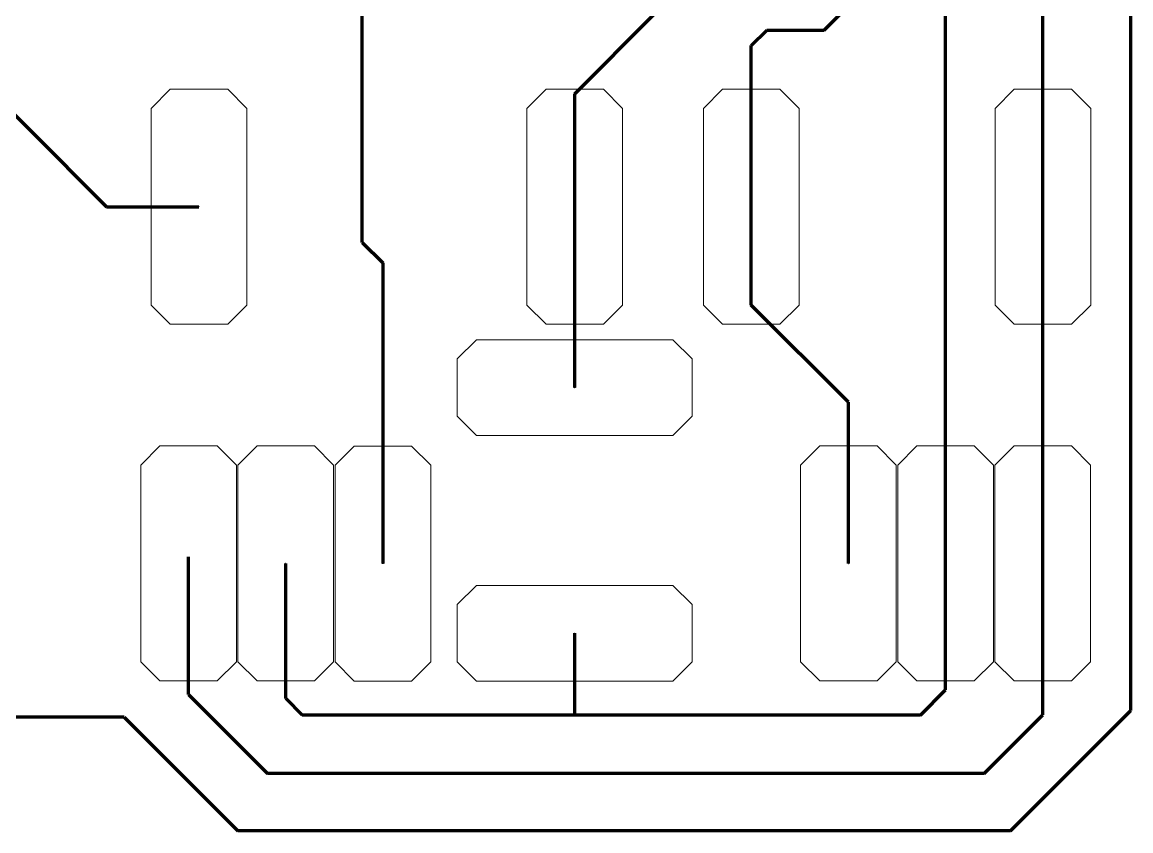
# Model space of a CAD drawing. Header units: millimetres. Extents: x -123 to 140, y -97 to 144.
# Drawn here: x -26.94 to 2.03, y -96.85 to -75.73 of the extents above; entities that cross this region are included whole.
import ezdxf

# ---------------------------------------------------------------- set-up
doc = ezdxf.new("R2010")
doc.units = ezdxf.units.MM
doc.header["$MEASUREMENT"] = 0
doc.layers.add('Layer 1', color=7, linetype='Continuous')

msp = doc.modelspace()

# ---------------------------------------------------------------- linework, layer by layer
at = {"layer": 'Layer 1', "color": 6, "lineweight": 120}
for points in [[(2.0307, -93.7027), (2.0307, -93.7027), (2.0307, -54.3896), (2.0307, -54.3896)], [(-0.2693, -93.8184), (-0.2693, -93.8184), (-0.2693, -67.624), (-0.2693, -67.624)], [(-2.8093, -93.169), (-2.8093, -93.169), (-2.8093, -68.4468), (-2.8093, -68.4468)], [(-18.051, -81.481), (-18.051, -81.481), (-18.051, -72.0089), (-18.051, -72.0089)], [(-5.9793, -75.9358), (-5.9793, -75.9358), (-5.351, -75.3075), (-5.351, -75.3075)], [(-12.5012, -77.5983), (-12.5012, -77.5983), (-10.4293, -75.5264), (-10.4293, -75.5264)], [(-7.8875, -76.3442), (-7.8875, -76.3442), (-7.4791, -75.9358), (-7.4791, -75.9358)], [(-7.4791, -75.9358), (-7.4791, -75.9358), (-5.9793, -75.9358), (-5.9793, -75.9358)], [(-28.8619, -76.4197), (-28.8619, -76.4197), (-24.7316, -80.55), (-24.7316, -80.55)], [(-7.8875, -83.1198), (-7.8875, -83.1198), (-7.8875, -76.3442), (-7.8875, -76.3442)], [(-12.5012, -85.2749), (-12.5012, -85.2749), (-12.5012, -77.5983), (-12.5012, -77.5983)], [(-24.7316, -80.55), (-24.7316, -80.55), (-22.3212, -80.55), (-22.3212, -80.55)], [(-18.051, -81.481), (-18.051, -81.481), (-17.515, -82.017), (-17.515, -82.017)], [(-17.515, -82.017), (-17.515, -82.017), (-17.5145, -89.8713), (-17.5145, -89.8713)], [(-5.351, -85.6563), (-5.351, -85.6563), (-7.8875, -83.1198), (-7.8875, -83.1198)], [(-5.351, -89.8664), (-5.351, -89.8664), (-5.351, -85.6563), (-5.351, -85.6563)], [(-22.5928, -93.2868), (-22.5928, -93.2868), (-22.5928, -89.6897), (-22.5928, -89.6897)], [(-20.0528, -93.3957), (-20.0528, -93.3957), (-20.0528, -89.8664), (-20.0528, -89.8664)], [(-12.5012, -93.8255), (-12.5012, -93.8255), (-12.5012, -91.6895), (-12.5012, -91.6895)], [(-3.4658, -93.8255), (-3.4658, -93.8255), (-2.8093, -93.169), (-2.8093, -93.169)], [(-22.5928, -93.2868), (-22.5928, -93.2868), (-20.5247, -95.3549), (-20.5247, -95.3549)], [(-20.0528, -93.3957), (-20.0528, -93.3957), (-19.623, -93.8255), (-19.623, -93.8255)], [(-3.4658, -93.8255), (-3.4658, -93.8255), (-19.623, -93.8255), (-19.623, -93.8255)], [(-1.8058, -95.3549), (-1.8058, -95.3549), (-0.2693, -93.8184), (-0.2693, -93.8184)], [(-1.1153, -96.8487), (-1.1153, -96.8487), (2.0307, -93.7027), (2.0307, -93.7027)], [(-24.272, -93.8846), (-24.272, -93.8846), (-38.2798, -93.8846), (-38.2798, -93.8846)], [(-24.272, -93.8846), (-24.272, -93.8846), (-21.3079, -96.8487), (-21.3079, -96.8487)], [(-1.8058, -95.3549), (-1.8058, -95.3549), (-20.5247, -95.3549), (-20.5247, -95.3549)], [(-1.1153, -96.8487), (-1.1153, -96.8487), (-21.3079, -96.8487), (-21.3079, -96.8487)]]:
    msp.add_open_spline(points, degree=3, dxfattribs=at)
at = {"layer": 'Layer 1', "lineweight": 9}
for points in [[(-23.5695, -77.9818), (-23.5695, -77.9818), (-23.5695, -83.1182), (-23.5695, -83.1182), (-23.5695, -83.1182), (-23.0695, -83.6182), (-23.0695, -83.6182), (-23.0695, -83.6182), (-21.5695, -83.6182), (-21.5695, -83.6182), (-21.5695, -83.6182), (-21.0695, -83.1182), (-21.0695, -83.1182), (-21.0695, -83.1182), (-21.0695, -77.9818), (-21.0695, -77.9818), (-21.0695, -77.9818), (-21.5695, -77.4818), (-21.5695, -77.4818), (-21.5695, -77.4818), (-23.0695, -77.4818), (-23.0695, -77.4818), (-23.0695, -77.4818), (-23.5695, -77.9818), (-23.5695, -77.9818)], [(-13.7495, -77.9818), (-13.7495, -77.9818), (-13.7495, -83.1182), (-13.7495, -83.1182), (-13.7495, -83.1182), (-13.2495, -83.6182), (-13.2495, -83.6182), (-13.2495, -83.6182), (-11.7495, -83.6182), (-11.7495, -83.6182), (-11.7495, -83.6182), (-11.2495, -83.1182), (-11.2495, -83.1182), (-11.2495, -83.1182), (-11.2495, -77.9818), (-11.2495, -77.9818), (-11.2495, -77.9818), (-11.7495, -77.4818), (-11.7495, -77.4818), (-11.7495, -77.4818), (-13.2495, -77.4818), (-13.2495, -77.4818), (-13.2495, -77.4818), (-13.7495, -77.9818), (-13.7495, -77.9818)], [(-9.1375, -77.9818), (-9.1375, -77.9818), (-9.1375, -83.1182), (-9.1375, -83.1182), (-9.1375, -83.1182), (-8.6375, -83.6182), (-8.6375, -83.6182), (-8.6375, -83.6182), (-7.1375, -83.6182), (-7.1375, -83.6182), (-7.1375, -83.6182), (-6.6375, -83.1182), (-6.6375, -83.1182), (-6.6375, -83.1182), (-6.6375, -77.9818), (-6.6375, -77.9818), (-6.6375, -77.9818), (-7.1375, -77.4818), (-7.1375, -77.4818), (-7.1375, -77.4818), (-8.6375, -77.4818), (-8.6375, -77.4818), (-8.6375, -77.4818), (-9.1375, -77.9818), (-9.1375, -77.9818)], [(-1.5175, -77.9818), (-1.5175, -77.9818), (-1.5175, -83.1182), (-1.5175, -83.1182), (-1.5175, -83.1182), (-1.0175, -83.6182), (-1.0175, -83.6182), (-1.0175, -83.6182), (0.4825, -83.6182), (0.4825, -83.6182), (0.4825, -83.6182), (0.9825, -83.1182), (0.9825, -83.1182), (0.9825, -83.1182), (0.9825, -77.9818), (0.9825, -77.9818), (0.9825, -77.9818), (0.4825, -77.4818), (0.4825, -77.4818), (0.4825, -77.4818), (-1.0175, -77.4818), (-1.0175, -77.4818), (-1.0175, -77.4818), (-1.5175, -77.9818), (-1.5175, -77.9818)], [(-15.0694, -86.5232), (-15.0694, -86.5232), (-9.933, -86.5232), (-9.933, -86.5232), (-9.933, -86.5232), (-9.433, -86.0232), (-9.433, -86.0232), (-9.433, -86.0232), (-9.433, -84.5232), (-9.433, -84.5232), (-9.433, -84.5232), (-9.933, -84.0232), (-9.933, -84.0232), (-9.933, -84.0232), (-15.0694, -84.0232), (-15.0694, -84.0232), (-15.0694, -84.0232), (-15.5694, -84.5232), (-15.5694, -84.5232), (-15.5694, -84.5232), (-15.5694, -86.0232), (-15.5694, -86.0232), (-15.5694, -86.0232), (-15.0694, -86.5232), (-15.0694, -86.5232)], [(-23.8411, -87.2982), (-23.8411, -87.2982), (-23.8411, -92.4346), (-23.8411, -92.4346), (-23.8411, -92.4346), (-23.3411, -92.9346), (-23.3411, -92.9346), (-23.3411, -92.9346), (-21.8411, -92.9346), (-21.8411, -92.9346), (-21.8411, -92.9346), (-21.3411, -92.4346), (-21.3411, -92.4346), (-21.3411, -92.4346), (-21.3411, -87.2982), (-21.3411, -87.2982), (-21.3411, -87.2982), (-21.8411, -86.7982), (-21.8411, -86.7982), (-21.8411, -86.7982), (-23.3411, -86.7982), (-23.3411, -86.7982), (-23.3411, -86.7982), (-23.8411, -87.2982), (-23.8411, -87.2982)], [(-21.3011, -87.2982), (-21.3011, -87.2982), (-21.3011, -92.4346), (-21.3011, -92.4346), (-21.3011, -92.4346), (-20.8011, -92.9346), (-20.8011, -92.9346), (-20.8011, -92.9346), (-19.3011, -92.9346), (-19.3011, -92.9346), (-19.3011, -92.9346), (-18.8011, -92.4346), (-18.8011, -92.4346), (-18.8011, -92.4346), (-18.8011, -87.2982), (-18.8011, -87.2982), (-18.8011, -87.2982), (-19.3011, -86.7982), (-19.3011, -86.7982), (-19.3011, -86.7982), (-20.8011, -86.7982), (-20.8011, -86.7982), (-20.8011, -86.7982), (-21.3011, -87.2982), (-21.3011, -87.2982)], [(-18.7628, -87.3031), (-18.7628, -87.3031), (-18.7628, -92.4395), (-18.7628, -92.4395), (-18.7628, -92.4395), (-18.2628, -92.9395), (-18.2628, -92.9395), (-18.2628, -92.9395), (-16.7628, -92.9395), (-16.7628, -92.9395), (-16.7628, -92.9395), (-16.2628, -92.4395), (-16.2628, -92.4395), (-16.2628, -92.4395), (-16.2628, -87.3031), (-16.2628, -87.3031), (-16.2628, -87.3031), (-16.7628, -86.8031), (-16.7628, -86.8031), (-16.7628, -86.8031), (-18.2628, -86.8031), (-18.2628, -86.8031), (-18.2628, -86.8031), (-18.7628, -87.3031), (-18.7628, -87.3031)], [(-6.5993, -87.2982), (-6.5993, -87.2982), (-6.5993, -92.4346), (-6.5993, -92.4346), (-6.5993, -92.4346), (-6.0993, -92.9346), (-6.0993, -92.9346), (-6.0993, -92.9346), (-4.5993, -92.9346), (-4.5993, -92.9346), (-4.5993, -92.9346), (-4.0993, -92.4346), (-4.0993, -92.4346), (-4.0993, -92.4346), (-4.0993, -87.2982), (-4.0993, -87.2982), (-4.0993, -87.2982), (-4.5993, -86.7982), (-4.5993, -86.7982), (-4.5993, -86.7982), (-6.0993, -86.7982), (-6.0993, -86.7982), (-6.0993, -86.7982), (-6.5993, -87.2982), (-6.5993, -87.2982)], [(-4.0593, -87.2982), (-4.0593, -87.2982), (-4.0593, -92.4346), (-4.0593, -92.4346), (-4.0593, -92.4346), (-3.5593, -92.9346), (-3.5593, -92.9346), (-3.5593, -92.9346), (-2.0593, -92.9346), (-2.0593, -92.9346), (-2.0593, -92.9346), (-1.5593, -92.4346), (-1.5593, -92.4346), (-1.5593, -92.4346), (-1.5593, -87.2982), (-1.5593, -87.2982), (-1.5593, -87.2982), (-2.0593, -86.7982), (-2.0593, -86.7982), (-2.0593, -86.7982), (-3.5593, -86.7982), (-3.5593, -86.7982), (-3.5593, -86.7982), (-4.0593, -87.2982), (-4.0593, -87.2982)], [(-1.5193, -87.2982), (-1.5193, -87.2982), (-1.5193, -92.4346), (-1.5193, -92.4346), (-1.5193, -92.4346), (-1.0193, -92.9346), (-1.0193, -92.9346), (-1.0193, -92.9346), (0.4807, -92.9346), (0.4807, -92.9346), (0.4807, -92.9346), (0.9807, -92.4346), (0.9807, -92.4346), (0.9807, -92.4346), (0.9807, -87.2982), (0.9807, -87.2982), (0.9807, -87.2982), (0.4807, -86.7982), (0.4807, -86.7982), (0.4807, -86.7982), (-1.0193, -86.7982), (-1.0193, -86.7982), (-1.0193, -86.7982), (-1.5193, -87.2982), (-1.5193, -87.2982)], [(-15.0694, -92.9395), (-15.0694, -92.9395), (-9.933, -92.9395), (-9.933, -92.9395), (-9.933, -92.9395), (-9.433, -92.4395), (-9.433, -92.4395), (-9.433, -92.4395), (-9.433, -90.9395), (-9.433, -90.9395), (-9.433, -90.9395), (-9.933, -90.4395), (-9.933, -90.4395), (-9.933, -90.4395), (-15.0694, -90.4395), (-15.0694, -90.4395), (-15.0694, -90.4395), (-15.5694, -90.9395), (-15.5694, -90.9395), (-15.5694, -90.9395), (-15.5694, -92.4395), (-15.5694, -92.4395), (-15.5694, -92.4395), (-15.0694, -92.9395), (-15.0694, -92.9395)]]:
    msp.add_open_spline(points, degree=3, knots=[0, 0, 0, 0, 0.125, 0.125, 0.125, 0.25, 0.25, 0.25, 0.375, 0.375, 0.375, 0.5, 0.5, 0.5, 0.625, 0.625, 0.625, 0.75, 0.75, 0.75, 0.875, 0.875, 0.875, 1, 1, 1, 1], dxfattribs=at)
at = {"layer": 'Layer 1', "color": 5}
for points in [[(-22.3195, -80.5483), (-22.3195, -80.5483), (-22.323, -80.5483), (-22.323, -80.5483), (-22.323, -80.5483), (-22.323, -80.5518), (-22.323, -80.5518), (-22.323, -80.5518), (-22.3195, -80.5518), (-22.3195, -80.5518), (-22.3195, -80.5518), (-22.3195, -80.5483), (-22.3195, -80.5483)], [(-12.4995, -80.5483), (-12.4995, -80.5483), (-12.503, -80.5483), (-12.503, -80.5483), (-12.503, -80.5483), (-12.503, -80.5518), (-12.503, -80.5518), (-12.503, -80.5518), (-12.4995, -80.5518), (-12.4995, -80.5518), (-12.4995, -80.5518), (-12.4995, -80.5483), (-12.4995, -80.5483)], [(-7.8875, -80.5483), (-7.8875, -80.5483), (-7.891, -80.5483), (-7.891, -80.5483), (-7.891, -80.5483), (-7.891, -80.5518), (-7.891, -80.5518), (-7.891, -80.5518), (-7.8875, -80.5518), (-7.8875, -80.5518), (-7.8875, -80.5518), (-7.8875, -80.5483), (-7.8875, -80.5483)], [(-0.2675, -80.5483), (-0.2675, -80.5483), (-0.271, -80.5483), (-0.271, -80.5483), (-0.271, -80.5483), (-0.271, -80.5518), (-0.271, -80.5518), (-0.271, -80.5518), (-0.2675, -80.5518), (-0.2675, -80.5518), (-0.2675, -80.5518), (-0.2675, -80.5483), (-0.2675, -80.5483)], [(-12.5029, -85.2732), (-12.5029, -85.2732), (-12.5029, -85.2767), (-12.5029, -85.2767), (-12.5029, -85.2767), (-12.4994, -85.2767), (-12.4994, -85.2767), (-12.4994, -85.2767), (-12.4994, -85.2732), (-12.4994, -85.2732), (-12.4994, -85.2732), (-12.5029, -85.2732), (-12.5029, -85.2732)], [(-22.5911, -89.8647), (-22.5911, -89.8647), (-22.5946, -89.8647), (-22.5946, -89.8647), (-22.5946, -89.8647), (-22.5946, -89.8682), (-22.5946, -89.8682), (-22.5946, -89.8682), (-22.5911, -89.8682), (-22.5911, -89.8682), (-22.5911, -89.8682), (-22.5911, -89.8647), (-22.5911, -89.8647)], [(-20.0511, -89.8647), (-20.0511, -89.8647), (-20.0546, -89.8647), (-20.0546, -89.8647), (-20.0546, -89.8647), (-20.0546, -89.8682), (-20.0546, -89.8682), (-20.0546, -89.8682), (-20.0511, -89.8682), (-20.0511, -89.8682), (-20.0511, -89.8682), (-20.0511, -89.8647), (-20.0511, -89.8647)], [(-17.5128, -89.8696), (-17.5128, -89.8696), (-17.5163, -89.8696), (-17.5163, -89.8696), (-17.5163, -89.8696), (-17.5163, -89.8731), (-17.5163, -89.8731), (-17.5163, -89.8731), (-17.5128, -89.8731), (-17.5128, -89.8731), (-17.5128, -89.8731), (-17.5128, -89.8696), (-17.5128, -89.8696)], [(-5.3493, -89.8647), (-5.3493, -89.8647), (-5.3528, -89.8647), (-5.3528, -89.8647), (-5.3528, -89.8647), (-5.3528, -89.8682), (-5.3528, -89.8682), (-5.3528, -89.8682), (-5.3493, -89.8682), (-5.3493, -89.8682), (-5.3493, -89.8682), (-5.3493, -89.8647), (-5.3493, -89.8647)], [(-2.8093, -89.8647), (-2.8093, -89.8647), (-2.8128, -89.8647), (-2.8128, -89.8647), (-2.8128, -89.8647), (-2.8128, -89.8682), (-2.8128, -89.8682), (-2.8128, -89.8682), (-2.8093, -89.8682), (-2.8093, -89.8682), (-2.8093, -89.8682), (-2.8093, -89.8647), (-2.8093, -89.8647)], [(-0.2693, -89.8647), (-0.2693, -89.8647), (-0.2728, -89.8647), (-0.2728, -89.8647), (-0.2728, -89.8647), (-0.2728, -89.8682), (-0.2728, -89.8682), (-0.2728, -89.8682), (-0.2693, -89.8682), (-0.2693, -89.8682), (-0.2693, -89.8682), (-0.2693, -89.8647), (-0.2693, -89.8647)], [(-12.5029, -91.6895), (-12.5029, -91.6895), (-12.5029, -91.693), (-12.5029, -91.693), (-12.5029, -91.693), (-12.4994, -91.693), (-12.4994, -91.693), (-12.4994, -91.693), (-12.4994, -91.6895), (-12.4994, -91.6895), (-12.4994, -91.6895), (-12.5029, -91.6895), (-12.5029, -91.6895)]]:
    msp.add_open_spline(points, degree=3, knots=[0, 0, 0, 0, 0.25, 0.25, 0.25, 0.5, 0.5, 0.5, 0.75, 0.75, 0.75, 1, 1, 1, 1], dxfattribs=at)
at = {"layer": 'Layer 1', "color": 5, "lineweight": 9}
for points in [[(-22.3195, -80.5483), (-22.3195, -80.5483), (-22.323, -80.5483), (-22.323, -80.5483), (-22.323, -80.5483), (-22.323, -80.5518), (-22.323, -80.5518), (-22.323, -80.5518), (-22.3195, -80.5518), (-22.3195, -80.5518), (-22.3195, -80.5518), (-22.3195, -80.5483), (-22.3195, -80.5483)], [(-12.4995, -80.5483), (-12.4995, -80.5483), (-12.503, -80.5483), (-12.503, -80.5483), (-12.503, -80.5483), (-12.503, -80.5518), (-12.503, -80.5518), (-12.503, -80.5518), (-12.4995, -80.5518), (-12.4995, -80.5518), (-12.4995, -80.5518), (-12.4995, -80.5483), (-12.4995, -80.5483)], [(-7.8875, -80.5483), (-7.8875, -80.5483), (-7.891, -80.5483), (-7.891, -80.5483), (-7.891, -80.5483), (-7.891, -80.5518), (-7.891, -80.5518), (-7.891, -80.5518), (-7.8875, -80.5518), (-7.8875, -80.5518), (-7.8875, -80.5518), (-7.8875, -80.5483), (-7.8875, -80.5483)], [(-0.2675, -80.5483), (-0.2675, -80.5483), (-0.271, -80.5483), (-0.271, -80.5483), (-0.271, -80.5483), (-0.271, -80.5518), (-0.271, -80.5518), (-0.271, -80.5518), (-0.2675, -80.5518), (-0.2675, -80.5518), (-0.2675, -80.5518), (-0.2675, -80.5483), (-0.2675, -80.5483)], [(-12.5029, -85.2732), (-12.5029, -85.2732), (-12.5029, -85.2767), (-12.5029, -85.2767), (-12.5029, -85.2767), (-12.4994, -85.2767), (-12.4994, -85.2767), (-12.4994, -85.2767), (-12.4994, -85.2732), (-12.4994, -85.2732), (-12.4994, -85.2732), (-12.5029, -85.2732), (-12.5029, -85.2732)], [(-22.5911, -89.8647), (-22.5911, -89.8647), (-22.5946, -89.8647), (-22.5946, -89.8647), (-22.5946, -89.8647), (-22.5946, -89.8682), (-22.5946, -89.8682), (-22.5946, -89.8682), (-22.5911, -89.8682), (-22.5911, -89.8682), (-22.5911, -89.8682), (-22.5911, -89.8647), (-22.5911, -89.8647)], [(-20.0511, -89.8647), (-20.0511, -89.8647), (-20.0546, -89.8647), (-20.0546, -89.8647), (-20.0546, -89.8647), (-20.0546, -89.8682), (-20.0546, -89.8682), (-20.0546, -89.8682), (-20.0511, -89.8682), (-20.0511, -89.8682), (-20.0511, -89.8682), (-20.0511, -89.8647), (-20.0511, -89.8647)], [(-17.5128, -89.8696), (-17.5128, -89.8696), (-17.5163, -89.8696), (-17.5163, -89.8696), (-17.5163, -89.8696), (-17.5163, -89.8731), (-17.5163, -89.8731), (-17.5163, -89.8731), (-17.5128, -89.8731), (-17.5128, -89.8731), (-17.5128, -89.8731), (-17.5128, -89.8696), (-17.5128, -89.8696)], [(-5.3493, -89.8647), (-5.3493, -89.8647), (-5.3528, -89.8647), (-5.3528, -89.8647), (-5.3528, -89.8647), (-5.3528, -89.8682), (-5.3528, -89.8682), (-5.3528, -89.8682), (-5.3493, -89.8682), (-5.3493, -89.8682), (-5.3493, -89.8682), (-5.3493, -89.8647), (-5.3493, -89.8647)], [(-2.8093, -89.8647), (-2.8093, -89.8647), (-2.8128, -89.8647), (-2.8128, -89.8647), (-2.8128, -89.8647), (-2.8128, -89.8682), (-2.8128, -89.8682), (-2.8128, -89.8682), (-2.8093, -89.8682), (-2.8093, -89.8682), (-2.8093, -89.8682), (-2.8093, -89.8647), (-2.8093, -89.8647)], [(-0.2693, -89.8647), (-0.2693, -89.8647), (-0.2728, -89.8647), (-0.2728, -89.8647), (-0.2728, -89.8647), (-0.2728, -89.8682), (-0.2728, -89.8682), (-0.2728, -89.8682), (-0.2693, -89.8682), (-0.2693, -89.8682), (-0.2693, -89.8682), (-0.2693, -89.8647), (-0.2693, -89.8647)], [(-12.5029, -91.6895), (-12.5029, -91.6895), (-12.5029, -91.693), (-12.5029, -91.693), (-12.5029, -91.693), (-12.4994, -91.693), (-12.4994, -91.693), (-12.4994, -91.693), (-12.4994, -91.6895), (-12.4994, -91.6895), (-12.4994, -91.6895), (-12.5029, -91.6895), (-12.5029, -91.6895)]]:
    msp.add_open_spline(points, degree=3, knots=[0, 0, 0, 0, 0.25, 0.25, 0.25, 0.5, 0.5, 0.5, 0.75, 0.75, 0.75, 1, 1, 1, 1], dxfattribs=at)

doc.saveas('drawing.dxf')
